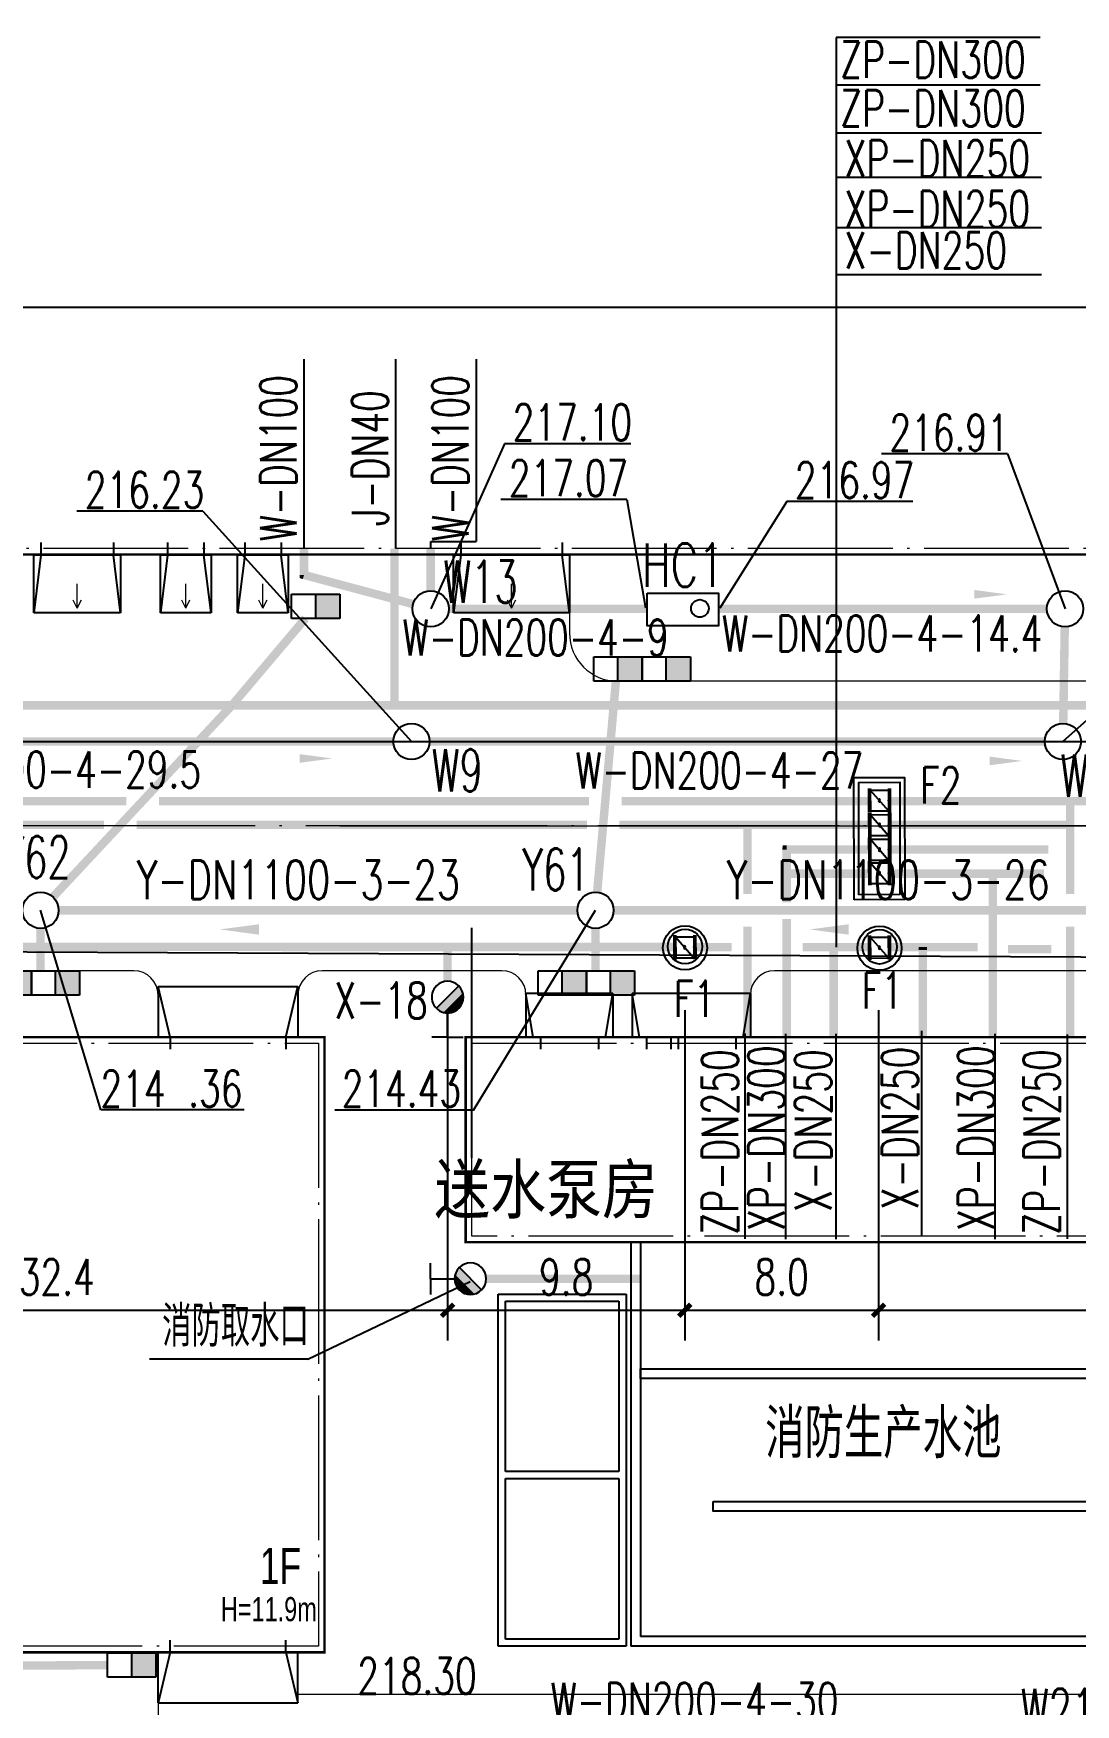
# Model space of a CAD drawing. Header units: metres. Extents: x 497246 to 997717, y 2998582 to 5998198.
# Drawn here: x 497611.1 to 497654.3, y 2999029.9 to 2999099.2 of the extents above; entities that cross this region are included whole.
import ezdxf
from ezdxf.enums import TextEntityAlignment as Align

# ---------------------------------------------------------------- set-up
doc = ezdxf.new("R2010")
doc.units = ezdxf.units.M
doc.header["$LTSCALE"] = 1000
doc.linetypes.add('DOTE', pattern=[2.42, 2, -0.2, 0.02, -0.2])
doc.layers.get('0').update_dxf_attribs({"linetype": 'CONTINUOUS'})
doc.layers.get('Defpoints').update_dxf_attribs({"linetype": 'CONTINUOUS'})
for name, color, linetype in [('DIM_LEAD', 3, 'CONTINUOUS'), ('PIPE-喷淋', 6, 'CONTINUOUS'), ('PIPE-污水', 2, 'CONTINUOUS'), ('PIPE-消防', 1, 'CONTINUOUS'), ('PIPE-给水', 3, 'CONTINUOUS'), ('PIPE-雨水', 4, 'CONTINUOUS'), ('PUB_TEXT', 7, 'CONTINUOUS'), ('TEXT_污水', 7, 'CONTINUOUS'), ('TEXT_雨水', 7, 'CONTINUOUS'), ('TWT_DIM', 3, 'CONTINUOUS'), ('TWT_雨水口', 4, 'CONTINUOUS'), ('VALVE_喷淋', 7, 'CONTINUOUS'), ('VALVE_消防', 40, 'CONTINUOUS'), ('WELL_污水', 2, 'CONTINUOUS'), ('WELL_雨水', 4, 'CONTINUOUS'), ('建筑', 7, 'CONTINUOUS'), ('建筑门坡散水', 9, 'CONTINUOUS'), ('挡墙护坡', 5, 'CONTINUOUS'), ('文字', 255, 'CONTINUOUS'), ('污水标注', 211, 'CONTINUOUS'), ('雨水标注', 100, 'CONTINUOUS')]:
    doc.layers.add(name, color=color, linetype=linetype)
for name, color, linetype, lineweight in [('常规模型', 2, 'CONTINUOUS', 18), ('道路', 4, 'CONTINUOUS', 15), ('道路中线', 1, 'DOTE', 13)]:
    doc.layers.add(name, color=color, linetype=linetype, lineweight=lineweight)
doc.layers.add('建筑轴线', color=1, linetype='DOTE', lineweight=15, plot=False)
doc.styles.add('_HZTXT', font='txt.shx', dxfattribs={"width": 0.8, "bigfont": 'HZTXT.shx'})
doc.styles.add('_TCH_DIM', font='SIMPLEX', dxfattribs={"bigfont": 'GBCBIG'})
doc.styles.add('_TCH_DIM_T3', font='SIMPLEX', dxfattribs={"width": 0.705882, "bigfont": 'GBCBIG'})
doc.styles.add('_TWT_WELL', font='SIMPLEX', dxfattribs={"width": 0.8, "height": 3.5, "bigfont": 'HZTXT'})
doc.styles.add('HZTXT', font='txt', dxfattribs={"width": 0.7, "bigfont": 'HZTXT'})
doc.styles.get("Standard").update_dxf_attribs({"font": 'rs.shx', "bigfont": 'hztxt.shx'})
doc.styles.add('TG_LINETYPE', font='SIMPLEX', dxfattribs={"width": 0.8, "height": 3, "bigfont": 'HZTXT'})
doc.styles.add('亨利项目总图布置_2022_8_8_t3--03$0$亨利项目总图布置_2022_8_8_t3--02$0$CEC', font='ARIALN.TTF')
doc.linetypes.add('TG_J', pattern='A,2,-0.3,["J",TG_LINETYPE,S=0.1,R=0,X=-0.23,Y=-0.15],0', length=2.3)
doc.linetypes.add('TG_W', pattern='A,2,-0.3,["W",TG_LINETYPE,S=0.1,R=0,X=-0.23,Y=-0.15],0', length=2.3)
doc.linetypes.add('TG_X', pattern='A,3,-0.3,["X",TG_LINETYPE,S=0.1,R=0,X=-0.23,Y=-0.15],0', length=3.3)
doc.linetypes.add('TG_XP', pattern='A,3,-0.6,["XP",TG_LINETYPE,S=0.1,R=0,X=-0.6,Y=-0.2],0', length=3.6)
doc.linetypes.add('TG_Y', pattern='A,2,-0.3,["Y",TG_LINETYPE,S=0.1,R=0,X=-0.23,Y=-0.15],0', length=2.3)
doc.linetypes.add('TG_ZP', pattern='A,3,-0.6,["ZP",TG_LINETYPE,S=0.1,R=0,X=-0.6,Y=-0.2],0', length=3.6)
doc.dimstyles.new('_TWT_ARCH&&1', dxfattribs={"dimtxt": 1.4875, "dimasz": 0.5, "dimexe": 1.25, "dimexo": 1.5, "dimgap": 0.63125, "dimtad": 1, "dimdec": 1, "dimzin": 0, "dimdsep": 46, "dimtxsty": '_TCH_DIM_T3', "dimblk": 'ARCHTICK', "dimcen": 0.09, "dimclrt": 7, "dimazin": 2, "dimtfac": 1, "dimtdec": 1, "dimtix": 1, "dimtmove": 2, "dimatfit": 3, "dimfxl": 1, "dimtolj": 1, "dimtzin": 0, "dimarcsym": 0})

# ---------------------------------------------------------------- blocks, each defined once
blk = doc.blocks.new('$VALVE$00000316')
for p, q in [((-125, 72), (125, -72)), ((-125, 72), (-125, -72)), ((-125, 72), (125, 72)), ((125, 72), (125, -72)), ((-125, -72), (125, -72))]:
    blk.add_line(p, q)
at = {"const_width": 21.1}
blk.add_lwpolyline([(-11, 0, 1), (11, 0, 1)], format="xyb", close=True, dxfattribs=at)
for p in [(-125, 0), (125, 0)]:
    blk.add_point(p)
at = {"color": 7, "flags": 9}
for tag in ['XSIZE', 'YSIZE']:
    blk.add_attdef(tag, (0, 0), '', height=0.5, dxfattribs=at)
blk = doc.blocks.new('入门坡道 - 入门坡道-4732891-0_000平面图_118')
at = {"layer": '常规模型', "lineweight": 18}
for p, q in [((-1847, -2269), (-1847, 131)), ((-1847, 131), (-1547, 131)), ((-1547, 131), (-1847, -2269)), ((-1547, 131), (1453, 131)), ((1453, 131), (1753, 131)), ((1753, -2269), (1453, 131)), ((1753, 131), (1753, -2269)), ((1753, -2269), (-1847, -2269))]:
    blk.add_line(p, q, dxfattribs=at)
blk = doc.blocks.new('入门坡道 - 入门坡道 - 200-3_118')
at = {"layer": '常规模型'}
for q in [(-47, -1069), (-214, -1741), (127, -1728)]:
    blk.add_line((-47, -2069), q, dxfattribs=at)
blk.add_blockref('入门坡道 - 入门坡道-4732891-0_000平面图_118', (0, 0), dxfattribs=at)
blk = doc.blocks.new('入门坡道 - 入门坡道-4743831-0_000平面图_118')
at = {"layer": '常规模型', "lineweight": 18}
for p, q in [((-2447, -2269), (-2447, 131)), ((-2447, 131), (-2147, 131)), ((-2147, 131), (-2447, -2269)), ((-2147, 131), (2053, 131)), ((2053, 131), (2353, 131)), ((2353, -2269), (2053, 131)), ((2353, 131), (2353, -2269)), ((2353, -2269), (-2447, -2269))]:
    blk.add_line(p, q, dxfattribs=at)
blk = doc.blocks.new('入门坡道 - 入门坡道 - 200-5_118')
at = {"layer": '常规模型'}
for q in [(-47, -1069), (-214, -1741), (127, -1728)]:
    blk.add_line((-47, -2069), q, dxfattribs=at)
blk.add_blockref('入门坡道 - 入门坡道-4743831-0_000平面图_118', (0, 0), dxfattribs=at)
blk = doc.blocks.new('入门坡道 - 入门坡道-4732893-0_000平面图_118')
at = {"layer": '常规模型', "lineweight": 18}
for p, q in [((-1097, -2269), (-1097, 131)), ((-1097, 131), (-797, 131)), ((-797, 131), (-1097, -2269)), ((-797, 131), (703, 131)), ((703, 131), (1003, 131)), ((1003, -2269), (703, 131)), ((1003, 131), (1003, -2269)), ((1003, -2269), (-1097, -2269))]:
    blk.add_line(p, q, dxfattribs=at)
blk = doc.blocks.new('入门坡道 - 入门坡道 - 200-4_118')
at = {"layer": '常规模型'}
for q in [(-47, -1069), (-214, -1741), (127, -1728)]:
    blk.add_line((-47, -2069), q, dxfattribs=at)
blk.add_blockref('入门坡道 - 入门坡道-4732893-0_000平面图_118', (0, 0), dxfattribs=at)
blk = doc.blocks.new('清水池zzzz')
at = {"linetype": 'Continuous'}
for p, q in [((128773, 39274), (128773, 22524)), ((129173, 39274), (129173, 22924)), ((151473, 39274), (129173, 39274)), ((151473, 39274), (151473, 22924)), ((151873, 39274), (151873, 22924)), ((174173, 39274), (151873, 39274)), ((174173, 39274), (174173, 22924)), ((174573, 39274), (174573, 22524)), ((123273, 22524), (123273, 37124)), ((123273, 37124), (128573, 37124)), ((123573, 36824), (128273, 36824)), ((123573, 29774), (123573, 36824)), ((128273, 36824), (128273, 29774)), ((128573, 37124), (128573, 22524)), ((128273, 29774), (123573, 29774)), ((123573, 29474), (128273, 29474)), ((123573, 22824), (123573, 29474)), ((128273, 29474), (128273, 22824)), ((151473, 22924), (129173, 22924)), ((174173, 22924), (151873, 22924)), ((128573, 22524), (123273, 22524)), ((128273, 22824), (123573, 22824)), ((174573, 22524), (128773, 22524))]:
    blk.add_line(p, q, dxfattribs=at)
for points in [[(129173, 34024), (148473, 34024), (148473, 33624), (129173, 33624)], [(174173, 34024), (154873, 34024), (154873, 33624), (174173, 33624)], [(132173, 28524), (151473, 28524), (151473, 28124), (132173, 28124)], [(171173, 28524), (151873, 28524), (151873, 28124), (171173, 28124)]]:
    blk.add_lwpolyline(points, close=True, dxfattribs=at)
blk = doc.blocks.new('_ArchTick')
at = {"color": 0, "linetype": 'ByBlock', "const_width": 0.4}
blk.add_lwpolyline([(-0.5, -0.5), (0.5, 0.5)], dxfattribs=at)
blk = doc.blocks.new('*D461')
at = {"layer": 'Defpoints', "color": 0, "transparency": 16777216}
for p in [(497646.145, 2999060.198), (497696.915, 2999060.198), (497696.915, 2999046.262)]:
    blk.add_point(p, dxfattribs=at)
at = {"layer": 'TWT_DIM', "color": 0, "lineweight": -2, "transparency": 16777216}
for p, q in [((497646.145, 2999058.698), (497646.145, 2999045.012)), ((497696.915, 2999058.698), (497696.915, 2999045.012)), ((497646.145, 2999046.262), (497696.915, 2999046.262))]:
    blk.add_line(p, q, dxfattribs=at)
at = {"layer": 'TWT_DIM', "color": 0, "lineweight": -2, "transparency": 16777216, "xscale": 0.5, "yscale": 0.5, "zscale": 0.5, "rotation": 180}
blk.add_blockref('_ArchTick', (497646.145, 2999046.262), dxfattribs=at)
at = {"layer": 'TWT_DIM', "color": 0, "lineweight": -2, "transparency": 16777216, "xscale": 0.5, "yscale": 0.5, "zscale": 0.5}
blk.add_blockref('_ArchTick', (497696.915, 2999046.262), dxfattribs=at)
at = {"layer": 'TWT_DIM', "color": 7, "transparency": 16777216, "insert": (497671.53, 2999047.637), "char_height": 1.4875, "attachment_point": 5, "style": '_TCH_DIM_T3'}
blk.add_mtext('\\A1;50.8', dxfattribs=at)
blk = doc.blocks.new('*D462')
at = {"layer": 'Defpoints', "color": 0, "transparency": 16777216}
for p in [(497638.114, 2999060.198), (497646.145, 2999060.198), (497646.145, 2999046.262)]:
    blk.add_point(p, dxfattribs=at)
at = {"layer": 'TWT_DIM', "color": 0, "lineweight": -2, "transparency": 16777216}
for p, q in [((497638.114, 2999058.698), (497638.114, 2999045.012)), ((497646.145, 2999058.698), (497646.145, 2999045.012)), ((497638.114, 2999046.262), (497646.145, 2999046.262))]:
    blk.add_line(p, q, dxfattribs=at)
at = {"layer": 'TWT_DIM', "color": 0, "lineweight": -2, "transparency": 16777216, "xscale": 0.5, "yscale": 0.5, "zscale": 0.5, "rotation": 180}
blk.add_blockref('_ArchTick', (497638.114, 2999046.262), dxfattribs=at)
at = {"layer": 'TWT_DIM', "color": 0, "lineweight": -2, "transparency": 16777216, "xscale": 0.5, "yscale": 0.5, "zscale": 0.5}
blk.add_blockref('_ArchTick', (497646.145, 2999046.262), dxfattribs=at)
at = {"layer": 'TWT_DIM', "color": 7, "transparency": 16777216, "insert": (497642.13, 2999047.637), "char_height": 1.4875, "attachment_point": 5, "style": '_TCH_DIM_T3'}
blk.add_mtext('\\A1;8.0', dxfattribs=at)
blk = doc.blocks.new('*D463')
at = {"layer": 'Defpoints', "color": 0, "transparency": 16777216}
for p in [(497628.284, 2999060.198), (497638.114, 2999060.198), (497638.114, 2999046.262)]:
    blk.add_point(p, dxfattribs=at)
at = {"layer": 'TWT_DIM', "color": 0, "lineweight": -2, "transparency": 16777216}
for p, q in [((497628.284, 2999058.698), (497628.284, 2999045.012)), ((497638.114, 2999058.698), (497638.114, 2999045.012)), ((497628.284, 2999046.262), (497638.114, 2999046.262))]:
    blk.add_line(p, q, dxfattribs=at)
at = {"layer": 'TWT_DIM', "color": 0, "lineweight": -2, "transparency": 16777216, "xscale": 0.5, "yscale": 0.5, "zscale": 0.5, "rotation": 180}
blk.add_blockref('_ArchTick', (497628.284, 2999046.262), dxfattribs=at)
at = {"layer": 'TWT_DIM', "color": 0, "lineweight": -2, "transparency": 16777216, "xscale": 0.5, "yscale": 0.5, "zscale": 0.5}
blk.add_blockref('_ArchTick', (497638.114, 2999046.262), dxfattribs=at)
at = {"layer": 'TWT_DIM', "color": 7, "transparency": 16777216, "insert": (497633.199, 2999047.637), "char_height": 1.4875, "attachment_point": 5, "style": '_TCH_DIM_T3'}
blk.add_mtext('\\A1;9.8', dxfattribs=at)
blk = doc.blocks.new('*D464')
at = {"layer": 'Defpoints', "color": 0, "transparency": 16777216}
for p in [(497595.895, 2999060.198), (497628.284, 2999060.198), (497628.284, 2999046.262)]:
    blk.add_point(p, dxfattribs=at)
at = {"layer": 'TWT_DIM', "color": 0, "lineweight": -2, "transparency": 16777216}
for p, q in [((497595.895, 2999058.698), (497595.895, 2999045.012)), ((497628.284, 2999058.698), (497628.284, 2999045.012)), ((497595.895, 2999046.262), (497628.284, 2999046.262))]:
    blk.add_line(p, q, dxfattribs=at)
at = {"layer": 'TWT_DIM', "color": 0, "lineweight": -2, "transparency": 16777216, "xscale": 0.5, "yscale": 0.5, "zscale": 0.5, "rotation": 180}
blk.add_blockref('_ArchTick', (497595.895, 2999046.262), dxfattribs=at)
at = {"layer": 'TWT_DIM', "color": 0, "lineweight": -2, "transparency": 16777216, "xscale": 0.5, "yscale": 0.5, "zscale": 0.5}
blk.add_blockref('_ArchTick', (497628.284, 2999046.262), dxfattribs=at)
at = {"layer": 'TWT_DIM', "color": 7, "transparency": 16777216, "insert": (497612.09, 2999047.637), "char_height": 1.4875, "attachment_point": 5, "style": '_TCH_DIM_T3'}
blk.add_mtext('\\A1;32.4', dxfattribs=at)
blk = doc.blocks.new('$TwtSys$00000187')
blk.add_circle((0, 0), 0.5)
blk = doc.blocks.new('$TwtSys$00000385')
for p, q in [((0, 331), (-130, 331)), ((0, 331), (0, 131)), ((0, 331), (130, 331)), ((92, 92), (-92, -92))]:
    blk.add_line(p, q)
for start, end in [(135, 315), (315, 135)]:
    blk.add_arc((0, 0), 131, start, end)
at = {"color": 0}
for points in [[(-34, 127), (-127, 34), (34, 127), (-127, -34)], [(-93, 93), (-93, 93), (-34, 127), (-127, 34)], [(34, 127), (-127, -34), (93, 93), (-93, -93)]]:
    blk.add_solid(points, dxfattribs=at)
blk = doc.blocks.new('$TwtSys$00000424')
for p, q in [((-500, 250), (500, 250)), ((-500, -250), (-500, 250)), ((0, -250), (0, 250)), ((500, 250), (500, -250)), ((500, -250), (-500, -250))]:
    blk.add_line(p, q)
blk.add_solid([(0, 250), (500, 250), (0, -250), (500, -250)])
blk = doc.blocks.new('$TwtSys$00000425')
for p, q in [((-1000, -250), (-1000, 250)), ((-1000, 250), (0, 250)), ((-500, -250), (-500, 250)), ((0, 250), (1000, 250)), ((0, 250), (0, -250)), ((0, -250), (0, 250)), ((500, -250), (500, 250)), ((1000, 250), (1000, -250)), ((0, -250), (-1000, -250)), ((1000, -250), (0, -250))]:
    blk.add_line(p, q)
for points in [[(-500, 250), (0, 250), (-500, -250), (0, -250)], [(500, 250), (1000, 250), (500, -250), (1000, -250)]]:
    blk.add_solid(points)

msp = doc.modelspace()

# ---------------------------------------------------------------- hatches: boundary and pattern name
at = {"layer": 'PIPE-污水', "linetype": 'TG_W'}
for points in [[(497622.334, 2999076.739), (497622.159, 2999076.739), (497622.159, 2999076.605)], [(497622.334, 2999076.739), (497622.289, 2999076.57), (497622.159, 2999076.605)]]:
    msp.add_hatch(color=0, dxfattribs=at).paths.add_polyline_path(points)
at = {"layer": 'PIPE-消防', "linetype": 'TG_XP'}
for points in [[(497642.339, 2999065.357), (497642.164, 2999065.357), (497642.165, 2999065.532)], [(497642.339, 2999065.357), (497642.339, 2999065.532), (497642.165, 2999065.532)]]:
    msp.add_hatch(color=191, dxfattribs=at).paths.add_polyline_path(points)
at = {"layer": 'PIPE-雨水', "linetype": 'TG_Y'}
msp.add_hatch(color=0, dxfattribs=at).paths.add_polyline_path([(497619.347, 2999071.333), (497619.216, 2999071.449), (497619.478, 2999071.216)])
msp.add_hatch(color=0, dxfattribs=at).paths.add_polyline_path([(497619.347, 2999071.333), (497619.216, 2999071.449), (497619.478, 2999071.216)])
at = {"layer": '挡墙护坡', "linetype": 'Continuous'}
h = msp.add_hatch(dxfattribs=at)
h.set_pattern_fill('ANSI33', color=256, style=0)
h.set_pattern_definition([(45, (-861.717, 0), (-2.2450640303, 2.2450640303), []), (45, (-859.472, 0), (-2.2450640303, 2.2450640303), [1.5875, -0.79375])])
edge = h.paths.add_edge_path()
edge.add_line((497928.516, 2998901.333), (497928.516, 2998904.333))
edge.add_line((497928.516, 2998904.333), (497677.906, 2998904.333))
edge.add_line((497677.906, 2998904.333), (497652.906, 2998907.833))
edge.add_line((497652.906, 2998907.833), (497585.758, 2998907.833))
edge.add_line((497585.758, 2998907.833), (497584.114, 2998907.908))
edge.add_line((497584.114, 2998907.908), (497583.086, 2998908.033))
edge.add_arc((497585.689, 2998924.833), 17, 179.99144, 261.19191, ccw=False)
edge.add_line((497568.689, 2998924.835), (497568.608, 2998970.517))
edge.add_line((497568.608, 2998970.517), (497565.063, 2998995.51))
edge.add_line((497565.063, 2998995.51), (497564.955, 2999056.413))
edge.add_line((497564.955, 2999056.413), (497561.955, 2999056.408))
edge.add_line((497561.955, 2999056.408), (497562.064, 2998995.296))
edge.add_line((497562.064, 2998995.296), (497565.608, 2998970.302))
edge.add_line((497565.608, 2998970.302), (497565.689, 2998924.833))
edge.add_arc((497585.689, 2998924.833), 20, 180.00007, 261.33693)
edge.add_line((497582.677, 2998905.061), (497583.864, 2998904.916))
edge.add_line((497583.864, 2998904.916), (497585.689, 2998904.833))
edge.add_line((497585.689, 2998904.833), (497652.697, 2998904.833))
edge.add_line((497652.697, 2998904.833), (497677.697, 2998901.333))
edge.add_line((497677.697, 2998901.333), (497928.516, 2998901.333))

# ---------------------------------------------------------------- linework, layer by layer
at = {"color": 0, "ltscale": 10}
msp.add_line((497629.284, 2999052.573), (497629.284, 2999062.108), dxfattribs=at)
at = {"layer": 'DIM_LEAD'}
for q in [(497629.214, 2999047.457), (497615.932, 2999044.23)]:
    msp.add_line((497622.489, 2999044.23), q, dxfattribs=at)
at = {"layer": 'PIPE-喷淋', "color": 0, "linetype": 'TG_ZP', "ltscale": 0.003, "const_width": 0.35}
for points in [[(497608.266, 2999067.365), (497614.969, 2999067.365)], [(497616.319, 2999067.365), (497634.144, 2999067.365)], [(497635.494, 2999067.365), (497645.73, 2999067.365)], [(497646.63, 2999067.365), (497654.084, 2999067.365)], [(497654.084, 2999067.365), (497657.875, 2999067.365)], [(497609.096, 2999066.384), (497614.052, 2999066.384)], [(497615.402, 2999066.384), (497634.057, 2999066.384)], [(497635.407, 2999066.384), (497645.735, 2999066.384)]]:
    msp.add_lwpolyline(points, dxfattribs=at)
at = {"layer": 'PIPE-喷淋', "color": 0, "linetype": 'TG_ZP', "ltscale": 0.004, "const_width": 0.35}
for points in [[(497654.084, 2999066.384), (497654.084, 2999067.365)], [(497640.714, 2999063.512), (497640.714, 2999066.333)], [(497646.635, 2999066.384), (497654.084, 2999066.384)], [(497654.084, 2999063.512), (497654.084, 2999066.384)], [(497640.714, 2999057.583), (497640.714, 2999062.162)], [(497654.084, 2999057.583), (497654.084, 2999062.162)]]:
    msp.add_lwpolyline(points, dxfattribs=at)
at = {"layer": 'PIPE-污水', "color": 0, "linetype": 'TG_W', "ltscale": 2.5, "const_width": 0.35}
for points in [[(497622.334, 2999076.739), (497622.334, 2999077.833)], [(497627.584, 2999076.083), (497627.584, 2999077.833)]]:
    msp.add_lwpolyline(points, dxfattribs=at)
at = {"layer": 'PIPE-污水', "color": 0, "linetype": 'TG_W', "ltscale": 0.005, "const_width": 0.35}
for points in [[(497622.334, 2999076.739), (497626.86, 2999075.527)], [(497628.334, 2999075.333), (497636.56, 2999075.333)], [(497639.51, 2999075.333), (497653.124, 2999075.333)], [(497653.798, 2999070.583), (497653.862, 2999074.583)], [(497598.036, 2999069.833), (497626.036, 2999069.833)], [(497627.536, 2999069.833), (497653.036, 2999069.833)]]:
    msp.add_lwpolyline(points, dxfattribs=at)
at = {"layer": 'PIPE-污水', "linetype": 'Continuous'}
msp.add_lwpolyline([(497636.56, 2999075.985), (497639.51, 2999075.985), (497639.51, 2999074.635), (497636.56, 2999074.635)], close=True, dxfattribs=at)
msp.add_circle((497638.741, 2999075.35), 0.364, dxfattribs=at)
at = {"layer": 'PIPE-消防', "color": 70, "linetype": 'ByBlock'}
for p, q in [((497644.389, 2999099.02), (497644.389, 2999061.312)), ((497652.846, 2999099.02), (497644.389, 2999099.02)), ((497652.846, 2999097.034), (497644.389, 2999097.034)), ((497653.967, 2999057.684), (497653.967, 2999049.227))]:
    msp.add_line(p, q, dxfattribs=at)
at = {"layer": 'PIPE-消防', "color": 70, "linetype": 'TG_X', "ltscale": 700}
for p, q in [((497622.334, 2999085.684), (497622.334, 2999077.833)), ((497626.133, 2999085.684), (497626.133, 2999077.833)), ((497629.463, 2999085.684), (497629.463, 2999078.124)), ((497627.584, 2999077.833), (497627.584, 2999078.124)), ((497627.584, 2999078.124), (497629.463, 2999078.124))]:
    msp.add_line(p, q, dxfattribs=at)
at = {"layer": 'PIPE-消防', "color": 191, "linetype": 'TG_XP', "ltscale": 0.003, "const_width": 0.35}
for points in [[(497642.339, 2999065.357), (497645.735, 2999065.357)], [(497642.339, 2999064.357), (497642.339, 2999065.357)], [(497646.635, 2999065.357), (497653.188, 2999065.357)], [(497642.339, 2999064.357), (497645.735, 2999064.357)], [(497642.339, 2999063.169), (497642.339, 2999064.357)], [(497646.636, 2999064.357), (497650.884, 2999064.357)], [(497650.884, 2999057.583), (497650.884, 2999064.357)], [(497650.884, 2999064.357), (497653.002, 2999064.357)], [(497642.339, 2999057.583), (497642.339, 2999062.482)]]:
    msp.add_lwpolyline(points, dxfattribs=at)
at = {"layer": 'PIPE-消防', "linetype": 'TG_X', "ltscale": 0.004, "const_width": 0.35}
for points in [[(497608.534, 2999061.323), (497628.284, 2999061.317)], [(497628.284, 2999061.317), (497637.664, 2999061.315)], [(497628.284, 2999059.892), (497628.284, 2999061.312)], [(497638.564, 2999061.314), (497640.056, 2999061.314)], [(497643.002, 2999061.313), (497644.284, 2999061.312)], [(497644.284, 2999061.312), (497645.727, 2999061.312)], [(497646.627, 2999061.312), (497647.984, 2999061.311)], [(497647.984, 2999061.311), (497650.257, 2999061.31)], [(497647.984, 2999061.194), (497647.984, 2999061.311)], [(497651.511, 2999061.226), (497653.306, 2999061.231)]]:
    msp.add_lwpolyline(points, dxfattribs=at)
at = {"layer": 'PIPE-消防', "linetype": 'TG_X', "ltscale": 0.0025, "const_width": 0.35}
for points in [[(497644.284, 2999057.583), (497644.284, 2999061.312)], [(497647.984, 2999057.583), (497647.984, 2999061.194)], [(497636.284, 2999047.567), (497629.886, 2999047.567)]]:
    msp.add_lwpolyline(points, dxfattribs=at)
at = {"layer": 'PIPE-给水', "color": 70, "linetype": 'ByBlock'}
for p, q in [((497652.903, 2999095.049), (497644.389, 2999095.049)), ((497652.903, 2999093.212), (497644.389, 2999093.212)), ((497652.903, 2999091.123), (497644.389, 2999091.123)), ((497652.903, 2999089.182), (497644.389, 2999089.182)), ((497640.604, 2999057.735), (497640.604, 2999049.222)), ((497642.287, 2999057.716), (497642.287, 2999049.203)), ((497644.376, 2999057.716), (497644.376, 2999049.203)), ((497647.928, 2999057.843), (497647.928, 2999049.329)), ((497650.968, 2999057.716), (497650.968, 2999049.203))]:
    msp.add_line(p, q, dxfattribs=at)
at = {"layer": 'PIPE-给水', "color": 80, "linetype": 'TG_J', "ltscale": 0.004, "const_width": 0.35}
for points in [[(497626.084, 2999071.333), (497626.084, 2999077.833)], [(497569.428, 2999071.333), (497626.084, 2999071.333)], [(497626.084, 2999071.333), (497681.969, 2999071.333)]]:
    msp.add_lwpolyline(points, dxfattribs=at)
at = {"layer": 'PIPE-雨水', "color": 0, "linetype": 'TG_Y', "ltscale": 0.004, "const_width": 0.35}
for points in [[(497622.395, 2999074.939), (497619.347, 2999071.333)], [(497619.347, 2999071.333), (497611.929, 2999063.386)]]:
    msp.add_lwpolyline(points, dxfattribs=at)
at = {"layer": 'PIPE-雨水', "color": 0, "linetype": 'TG_Y', "ltscale": 0.0025, "const_width": 0.35}
msp.add_lwpolyline([(497634.484, 2999063.584), (497635.26, 2999072.333)], dxfattribs=at)
at = {"layer": 'PIPE-雨水', "color": 0, "linetype": 'TG_Y', "ltscale": 0.005, "const_width": 0.35}
for points in [[(497612.167, 2999062.837), (497633.667, 2999062.837)], [(497635.167, 2999062.837), (497659.667, 2999062.837)], [(497614.194, 2999031.553), (497595.458, 2999031.446)]]:
    msp.add_lwpolyline(points, dxfattribs=at)
at = {"layer": 'PIPE-雨水', "color": 0, "linetype": 'TG_W', "ltscale": 2.5, "const_width": 0.35}
for points in [[(497611.417, 2999060.337), (497611.417, 2999062.087)], [(497634.417, 2999060.337), (497634.417, 2999062.087)]]:
    msp.add_lwpolyline(points, dxfattribs=at)
at = {"layer": 'PIPE-雨水', "color": 70, "linetype": 'ByBlock'}
for points in [[(497623.328, 2999062.038, 0, 0, 0), (497618.845, 2999062.045, 0, 0.432, 0), (497620.465, 2999062.043, 0, 0, 0)], [(497647.769, 2999062.038, 0, 0, 0), (497643.286, 2999062.045, 0, 0.432, 0), (497644.906, 2999062.043, 0, 0, 0)]]:
    msp.add_lwpolyline(points, format="xyseb", dxfattribs=at)
at = {"layer": 'VALVE_喷淋', "linetype": 'Continuous'}
for p, q in [((497645.728, 2999067.889), (497645.731, 2999066.889)), ((497645.803, 2999067.889), (497645.806, 2999066.889)), ((497646.553, 2999067.892), (497646.556, 2999066.892)), ((497646.628, 2999067.892), (497646.631, 2999066.892)), ((497645.734, 2999066.868), (497645.737, 2999065.868)), ((497645.809, 2999066.868), (497645.812, 2999065.868)), ((497646.559, 2999066.871), (497646.562, 2999065.871)), ((497646.634, 2999066.871), (497646.637, 2999065.871)), ((497645.734, 2999065.85), (497645.737, 2999064.85)), ((497645.809, 2999065.85), (497645.812, 2999064.85)), ((497646.559, 2999065.853), (497646.562, 2999064.853)), ((497646.634, 2999065.853), (497646.637, 2999064.853)), ((497645.734, 2999064.874), (497645.737, 2999063.874)), ((497645.809, 2999064.875), (497645.812, 2999063.875)), ((497646.559, 2999064.877), (497646.562, 2999063.877)), ((497646.634, 2999064.877), (497646.637, 2999063.877)), ((497637.661, 2999061.802), (497637.667, 2999060.802)), ((497637.661, 2999061.802), (497637.667, 2999060.802)), ((497637.736, 2999061.802), (497637.742, 2999060.802)), ((497637.736, 2999061.802), (497637.742, 2999060.802)), ((497638.486, 2999061.807), (497638.492, 2999060.807)), ((497638.486, 2999061.807), (497638.492, 2999060.807)), ((497638.561, 2999061.807), (497638.567, 2999060.807)), ((497638.561, 2999061.807), (497638.567, 2999060.807)), ((497645.724, 2999061.789), (497645.73, 2999060.789)), ((497645.799, 2999061.789), (497645.805, 2999060.789)), ((497646.549, 2999061.794), (497646.555, 2999060.794)), ((497646.624, 2999061.795), (497646.63, 2999060.795))]:
    msp.add_line(p, q, dxfattribs=at)
for centre, radius in [((497638.124, 2999061.281), 0.913), ((497638.124, 2999061.281), 0.913), ((497646.187, 2999061.268), 0.913), ((497646.187, 2999061.268), 0.913), ((497638.126, 2999061.338), 0.713), ((497638.126, 2999061.338), 0.713), ((497646.189, 2999061.325), 0.713), ((497646.189, 2999061.325), 0.713)]:
    msp.add_circle(centre, radius, dxfattribs=at)
at = {"layer": 'VALVE_消防', "linetype": 'Continuous'}
for points in [[(497645.134, 2999063.278), (497645.124, 2999068.34), (497647.221, 2999068.349), (497647.232, 2999063.286)], [(497645.334, 2999063.478), (497645.324, 2999068.141), (497647.022, 2999068.148), (497647.031, 2999063.486)]]:
    msp.add_lwpolyline(points, close=True, dxfattribs=at)
at = {"layer": 'WELL_雨水', "color": 6, "ltscale": 10, "flags": 128}
for points in [[(497564.27, 2999061.335), (497986.415, 2999059.337), (497986.934, 2999059.337), (497982.038, 2999129.004), (497976.444, 2999158.685), (497973.518, 2999200.333), (497969.863, 2999252.333), (497576.621, 2999252.333), (497562.006, 2999236.645), (497563.368, 2999213.333), (497564.27, 2999197.881), (497564.27, 2999061.335)], [(497612.034, 2999206.033), (497567.27, 2999206.033), (497567.27, 2999069.833), (497683.286, 2999069.833)]]:
    msp.add_lwpolyline(points, dxfattribs=at)
at = {"layer": '建筑'}
msp.add_line((497572.184, 2999087.833), (497785.684, 2999087.833), dxfattribs=at)
at = {"layer": '建筑', "linetype": 'Continuous', "const_width": 0.1}
for points in [[(497785.684, 2999077.583), (497572.184, 2999077.583), (497572.184, 2999113.583), (497785.684, 2999113.583)], [(497570.184, 2999057.583), (497623.184, 2999057.583), (497623.184, 2999032.083), (497570.184, 2999032.083)], [(497629.034, 2999057.583), (497681.684, 2999057.583), (497681.684, 2999049.083), (497629.034, 2999049.083)]]:
    msp.add_lwpolyline(points, close=True, dxfattribs=at)
at = {"layer": '建筑轴线', "ltscale": 0.003}
for points in [[(497572.434, 2999113.333), (497785.434, 2999113.333), (497785.434, 2999077.833), (497572.434, 2999077.833)], [(497622.934, 2999032.333), (497570.434, 2999032.333), (497570.434, 2999057.333), (497622.934, 2999057.333)], [(497629.284, 2999057.333), (497681.434, 2999057.333), (497681.434, 2999049.333), (497629.284, 2999049.333)]]:
    msp.add_lwpolyline(points, close=True, dxfattribs=at)
at = {"layer": '建筑门坡散水', "linetype": 'Continuous'}
for p, q in [((497611.134, 2999075.163), (497611.134, 2999077.563)), ((497611.434, 2999077.563), (497611.134, 2999075.163)), ((497611.434, 2999078.083), (497611.434, 2999077.583)), ((497614.434, 2999078.083), (497614.434, 2999077.583)), ((497614.734, 2999075.163), (497614.434, 2999077.563)), ((497614.734, 2999077.563), (497614.734, 2999075.163)), ((497616.384, 2999075.163), (497616.384, 2999077.563)), ((497616.684, 2999077.563), (497616.384, 2999075.163)), ((497616.684, 2999078.083), (497616.684, 2999077.583)), ((497618.184, 2999078.083), (497618.184, 2999077.583)), ((497618.484, 2999075.163), (497618.184, 2999077.563)), ((497618.484, 2999077.563), (497618.484, 2999075.163)), ((497619.584, 2999075.163), (497619.584, 2999077.563)), ((497619.884, 2999077.563), (497619.584, 2999075.163)), ((497619.884, 2999078.083), (497619.884, 2999077.583)), ((497621.384, 2999078.083), (497621.384, 2999077.583)), ((497621.684, 2999075.163), (497621.384, 2999077.563)), ((497621.684, 2999077.563), (497621.684, 2999075.163)), ((497628.534, 2999075.163), (497628.534, 2999077.563)), ((497628.834, 2999077.563), (497628.534, 2999075.163)), ((497628.834, 2999078.083), (497628.834, 2999077.583)), ((497633.034, 2999078.083), (497633.034, 2999077.583)), ((497633.334, 2999075.163), (497633.034, 2999077.563)), ((497633.334, 2999077.563), (497633.334, 2999075.163)), ((497614.734, 2999075.163), (497611.134, 2999075.163)), ((497618.484, 2999075.163), (497616.384, 2999075.163)), ((497621.684, 2999075.163), (497619.584, 2999075.163)), ((497633.334, 2999075.163), (497628.534, 2999075.163)), ((497616.784, 2999057.583), (497616.284, 2999059.683)), ((497616.284, 2999059.683), (497616.284, 2999057.583)), ((497616.284, 2999059.683), (497622.084, 2999059.683)), ((497621.584, 2999057.583), (497622.084, 2999059.683)), ((497622.084, 2999059.683), (497622.084, 2999057.583)), ((497635.134, 2999059.383), (497631.534, 2999059.383)), ((497631.534, 2999059.383), (497631.534, 2999057.583)), ((497631.834, 2999057.583), (497631.534, 2999059.383)), ((497634.834, 2999057.583), (497635.134, 2999059.383)), ((497635.134, 2999059.383), (497635.134, 2999057.583)), ((497640.834, 2999059.383), (497635.934, 2999059.383)), ((497635.934, 2999059.383), (497635.934, 2999057.583)), ((497636.234, 2999057.583), (497635.934, 2999059.383)), ((497640.534, 2999057.583), (497640.834, 2999059.383)), ((497640.834, 2999059.383), (497640.834, 2999057.583)), ((497616.784, 2999057.583), (497616.784, 2999057.083)), ((497621.584, 2999057.583), (497621.584, 2999057.083)), ((497632.134, 2999057.583), (497632.134, 2999057.083)), ((497634.534, 2999057.583), (497634.534, 2999057.083)), ((497636.534, 2999057.583), (497636.534, 2999057.083)), ((497637.534, 2999057.583), (497637.534, 2999057.083)), ((497637.834, 2999057.583), (497637.834, 2999057.083)), ((497640.234, 2999057.583), (497640.234, 2999057.083)), ((497616.784, 2999032.083), (497616.784, 2999032.583)), ((497621.584, 2999032.083), (497621.584, 2999032.583)), ((497616.784, 2999032.083), (497616.284, 2999029.983)), ((497616.284, 2999029.983), (497616.284, 2999032.083)), ((497621.584, 2999032.083), (497622.084, 2999029.983)), ((497622.084, 2999029.983), (497622.084, 2999032.083)), ((497616.284, 2999029.983), (497622.084, 2999029.983))]:
    msp.add_line(p, q, dxfattribs=at)
at = {"layer": '污水标注', "color": 201, "linetype": 'Continuous', "ltscale": 500}
for p, q in [((497630.65, 2999082.179), (497627.584, 2999075.333)), ((497635.875, 2999082.179), (497630.65, 2999082.179)), ((497651.488, 2999081.752), (497646.263, 2999081.752)), ((497651.488, 2999081.752), (497653.874, 2999075.333)), ((497635.716, 2999079.865), (497630.491, 2999079.865)), ((497635.716, 2999079.865), (497636.487, 2999075.368)), ((497642.346, 2999079.78), (497639.567, 2999075.366)), ((497647.571, 2999079.78), (497642.346, 2999079.78)), ((497664.732, 2999079.639), (497653.786, 2999069.833)), ((497618.144, 2999079.378), (497612.92, 2999079.378)), ((497618.144, 2999079.378), (497626.786, 2999069.833))]:
    msp.add_line(p, q, dxfattribs=at)
for points in [[(497647.731, 2999075.938, 0, 0, 0), (497651.466, 2999075.933, 0, 0.36, 0), (497650.116, 2999075.935, 0, 0, 0)], [(497619.77, 2999069.135, 0, 0, 0), (497623.506, 2999069.129, 0, 0.36, 0), (497622.156, 2999069.131, 0, 0, 0)], [(497648.365, 2999069.033, 0, 0, 0), (497652.101, 2999069.028, 0, 0.36, 0), (497650.751, 2999069.029, 0, 0, 0)]]:
    msp.add_lwpolyline(points, format="xyseb", dxfattribs=at)
at = {"layer": '道路', "linetype": 'ByBlock', "lineweight": 0, "ltscale": 0.2}
for p, q in [((497633.334, 2999077.583), (497633.334, 2999074.333)), ((497657.134, 2999072.333), (497635.334, 2999072.333)), ((497615.284, 2999060.333), (497578.084, 2999060.333)), ((497630.534, 2999060.333), (497623.084, 2999060.333)), ((497663.284, 2999060.333), (497641.834, 2999060.333)), ((497616.284, 2999059.333), (497616.284, 2999057.583)), ((497622.084, 2999059.333), (497622.084, 2999057.583)), ((497631.534, 2999059.333), (497631.534, 2999057.583)), ((497640.834, 2999059.333), (497640.834, 2999057.583)), ((497616.284, 2999032.083), (497616.284, 2999026.983)), ((497679.415, 2999030.333), (497622.084, 2999030.333))]:
    msp.add_line(p, q, dxfattribs=at)
for centre, radius, start, end in [((497635.334, 2999074.333), 2, 180, 270), ((497615.284, 2999059.333), 1, 0, 90), ((497623.084, 2999059.333), 1, 90, 180), ((497630.534, 2999059.333), 1, 0, 90), ((497641.834, 2999059.333), 1, 90, 180)]:
    msp.add_arc(centre, radius, start, end, dxfattribs=at)
at = {"layer": '道路中线', "ltscale": 0.005}
msp.add_line((497813.915, 2999066.333), (497541.937, 2999066.333), dxfattribs=at)
at = {"layer": '道路中线', "ltscale": 5}
msp.add_line((497623.822, 2999066.333), (497804.934, 2999066.333), dxfattribs=at)
at = {"layer": '雨水标注', "color": 70}
for p, q in [((497613.911, 2999054.561), (497611.417, 2999062.837)), ((497629.359, 2999054.56), (497634.417, 2999062.837)), ((497619.858, 2999054.561), (497613.911, 2999054.561)), ((497629.359, 2999054.56), (497623.614, 2999054.56))]:
    msp.add_line(p, q, dxfattribs=at)

# ---------------------------------------------------------------- block references
at = {"xscale": 0.001, "yscale": 0.001, "zscale": 0.001}
msp.add_blockref('清水池zzzz', (497507.112, 2999009.809), dxfattribs=at)
at = {"layer": 'PIPE-消防', "linetype": 'TG_X', "xscale": 0.005, "yscale": 0.005, "zscale": 0.005}
for p, rotation in [((497628.284, 2999059.239), 180), ((497629.233, 2999047.567), 89.99999999999999)]:
    msp.add_blockref('$TwtSys$00000385', p, dxfattribs=dict(at, rotation=rotation))
at = {"layer": 'TWT_雨水口', "xscale": 0.002, "yscale": 0.002, "zscale": 0.002}
for name, p in [('$TwtSys$00000424', (497622.818, 2999075.439)), ('$TwtSys$00000425', (497636.347, 2999072.841)), ('$TwtSys$00000425', (497611.035, 2999059.826)), ('$TwtSys$00000425', (497634.035, 2999059.826)), ('$TwtSys$00000424', (497615.194, 2999031.559))]:
    msp.add_blockref(name, p, dxfattribs=at)
at = {"layer": 'VALVE_喷淋', "linetype": 'Continuous'}
for p, xscale, yscale, zscale, rotation in [((497646.18, 2999067.39), 0.00300418119039787, 0.006, 0.00300418119039787, 0.1921711441115849), ((497646.185, 2999066.369), 0.003004181190397867, 0.006, 0.003004181190397867, 0.1921711401537556), ((497646.185, 2999065.351), 0.003004181190397867, 0.006, 0.003004181190397867, 0.1921711401537556), ((497646.185, 2999064.376), 0.003004181190397867, 0.006, 0.003004181190397867, 0.1921711401537556), ((497638.114, 2999061.304), 0.003004181190397869, 0.006000000000000001, 0.003004181190397869, 0.3485437147968374), ((497638.114, 2999061.304), 0.003004181190397869, 0.006000000000000001, 0.003004181190397869, 0.3485437147968374), ((497646.177, 2999061.292), 0.00300418119039787, 0.006000000000000001, 0.00300418119039787, 0.3650612414683287)]:
    msp.add_blockref('$VALVE$00000316', p, dxfattribs=dict(at, xscale=xscale, yscale=yscale, zscale=zscale, rotation=rotation))
at = {"layer": 'WELL_污水', "xscale": 1.5, "yscale": 1.5, "zscale": 1.5}
for p in [(497627.584, 2999075.333), (497653.874, 2999075.333), (497626.786, 2999069.833), (497653.786, 2999069.833)]:
    msp.add_blockref('$TwtSys$00000187', p, dxfattribs=at)
at = {"layer": 'WELL_雨水', "xscale": 1.5, "yscale": 1.5, "zscale": 1.5}
for p in [(497611.417, 2999062.837), (497634.417, 2999062.837)]:
    msp.add_blockref('$TwtSys$00000187', p, dxfattribs=at)
at = {"layer": '常规模型', "xscale": 0.001, "yscale": 0.001, "zscale": 0.001}
for name, p in [('入门坡道 - 入门坡道 - 200-3_118', (497612.981, 2999077.432)), ('入门坡道 - 入门坡道 - 200-4_118', (497617.481, 2999077.432)), ('入门坡道 - 入门坡道 - 200-4_118', (497620.681, 2999077.432)), ('入门坡道 - 入门坡道 - 200-5_118', (497630.981, 2999077.432))]:
    msp.add_blockref(name, p, dxfattribs=at)

# ---------------------------------------------------------------- texts
at = {"layer": 'PIPE-喷淋', "linetype": 'TG_ZP', "ltscale": 800, "style": 'HZTXT', "width": 0.7}
for p in [(497648.401, 2999098.091, 10.496), (497648.401, 2999096.076, 10.496)]:
    msp.add_text('ZP-DN300', height=1.508, dxfattribs=at).set_placement(p, align=Align.MIDDLE)
for p in [(497639.576, 2999053.234, 10.496), (497652.91, 2999053.239, 10.496)]:
    msp.add_text('ZP-DN250', height=1.508, rotation=90, dxfattribs=at).set_placement(p, align=Align.MIDDLE)
at = {"layer": 'PIPE-污水', "color": 2, "linetype": 'TG_W', "ltscale": 500, "style": 'HZTXT', "width": 0.7}
for p in [(497621.272, 2999081.58), (497628.401, 2999081.58)]:
    msp.add_text('W-DN100', height=1.5, rotation=90, dxfattribs=at).set_placement(p, align=Align.MIDDLE)
at = {"layer": 'PIPE-污水', "linetype": 'TG_W', "style": 'HZTXT', "width": 0.7}
msp.add_text('HC1', height=1.8, dxfattribs=at).set_placement((497638.044, 2999077.146, 16.705), align=Align.MIDDLE)
at = {"layer": 'PIPE-消防', "color": 191, "linetype": 'TG_XP', "ltscale": 400, "style": 'HZTXT', "width": 0.7}
for p in [(497648.581, 2999094), (497648.581, 2999091.911)]:
    msp.add_text('XP-DN250', height=1.508, dxfattribs=at).set_placement(p, align=Align.MIDDLE)
at = {"layer": 'PIPE-消防', "linetype": 'TG_X', "ltscale": 700, "style": 'HZTXT', "width": 0.7}
msp.add_text('X-DN250', height=1.508, dxfattribs=at).set_placement((497648.105, 2999090.192), align=Align.MIDDLE)
at = {"layer": 'PIPE-消防', "color": 140, "linetype": 'TG_X', "ltscale": 700, "style": 'HZTXT', "width": 0.7}
for s, p in [('F2', (497647.869, 2999067.267)), ('F1', (497645.447, 2999058.764)), ('F1', (497637.667, 2999058.421))]:
    msp.add_text(s, height=1.5, dxfattribs=at).set_placement(p)
msp.add_text('X-18', height=1.5, dxfattribs=at).set_placement((497625.532, 2999059.099), align=Align.MIDDLE)
at = {"layer": 'PIPE-消防', "color": 191, "linetype": 'TG_XP', "ltscale": 400, "style": 'HZTXT', "width": 0.7}
for p in [(497641.498, 2999053.395), (497650.179, 2999053.395)]:
    msp.add_text('XP-DN300', height=1.508, rotation=90, dxfattribs=at).set_placement(p, align=Align.MIDDLE)
at = {"layer": 'PIPE-消防', "linetype": 'TG_X', "ltscale": 700, "style": 'HZTXT', "width": 0.7}
for p in [(497643.435, 2999053.714), (497647.039, 2999053.814)]:
    msp.add_text('X-DN250', height=1.508, rotation=90, dxfattribs=at).set_placement(p, align=Align.MIDDLE)
at = {"layer": 'PIPE-给水', "color": 3, "linetype": 'ByBlock', "style": 'HZTXT', "width": 0.7}
msp.add_text('J-DN40', height=1.5, rotation=90, dxfattribs=at).set_placement((497625.071, 2999081.58), align=Align.MIDDLE)
at = {"layer": 'PIPE-雨水', "color": 70, "style": 'HZTXT', "width": 0.7}
for s, p in [('Y-DN1100-3-23', (497622.102, 2999064.103, 20.881)), ('Y-DN1100-3-26', (497646.544, 2999064.103, 20.881))]:
    msp.add_text(s, height=1.6, dxfattribs=at).set_placement(p, align=Align.MIDDLE)
at = {"layer": 'PUB_TEXT', "style": '_TCH_DIM'}
msp.add_text('消防取水口', height=1.6879, dxfattribs=at).set_placement((497616.457, 2999044.755))
at = {"layer": 'PUB_TEXT', "color": 0, "style": '_TCH_DIM', "width": 0.705882}
msp.add_text('218.30', height=1.4875, dxfattribs=at).set_placement((497624.541, 2999030.36))
at = {"layer": 'TEXT_污水', "style": '_TWT_WELL', "width": 0.64}
for s, p in [('W13', (497628.114, 2999075.584)), ('W9', (497627.629, 2999067.762)), ('W10', (497653.687, 2999067.541)), ('W21', (497652.043, 2999028.824))]:
    msp.add_text(s, height=1.75, dxfattribs=at).set_placement(p)
at = {"layer": 'TEXT_雨水', "style": '_TWT_WELL', "width": 0.64}
for s, p in [('Y62', (497609.878, 2999064.166)), ('Y61', (497631.381, 2999063.653))]:
    msp.add_text(s, height=1.75, dxfattribs=at).set_placement(p)
at = {"layer": '文字', "color": 7, "style": '亨利项目总图布置_2022_8_8_t3--03$0$亨利项目总图布置_2022_8_8_t3--02$0$CEC', "width": 0.85}
for s, height, p in [('送水泵房', 2, (497627.729, 2999050.276, 2.949)), ('1F', 1.5, (497620.508, 2999034.911)), ('H=11.9m', 1, (497618.888, 2999033.373))]:
    msp.add_text(s, height=height, dxfattribs=at).set_placement(p)
at = {"layer": '文字', "style": '_HZTXT', "width": 0.8}
msp.add_text('消防生产水池', height=2.04, rotation=360, dxfattribs=at).set_placement((497641.445, 2999040.131, 0))
at = {"layer": '污水标注', "color": 201, "linetype": 'Continuous', "ltscale": 500, "style": 'HZTXT', "width": 0.7}
for s, p in [('217.10', (497633.456, 2999083.064, 20.881)), ('216.91', (497649.069, 2999082.637, 20.881)), ('216.23', (497615.726, 2999080.263, 20.881)), ('217.07', (497633.297, 2999080.75, 20.881)), ('216.97', (497645.152, 2999080.666, 20.881)), ('W-DN200-4-9', (497631.938, 2999074.147, 20.881)), ('W-DN200-4-14.4', (497646.301, 2999074.311, 20.881)), ('W-DN200-4-29.5', (497611.433, 2999068.67, 20.881)), ('W-DN200-4-27', (497639.553, 2999068.632, 20.881)), ('W-DN200-4-30', (497638.523, 2999030.066, 20.881))]:
    msp.add_text(s, height=1.5, dxfattribs=at).set_placement(p, align=Align.MIDDLE)
at = {"layer": '雨水标注', "color": 70, "style": 'HZTXT', "width": 0.7}
for s, p in [('214 .36', (497616.842, 2999055.446, 20.881)), ('214.43', (497626.37, 2999055.445, 20.881))]:
    msp.add_text(s, height=1.5, dxfattribs=at).set_placement(p, align=Align.MIDDLE)

# ---------------------------------------------------------------- dimensions: what is measured, and where the dimension line sits
at = {"layer": 'TWT_DIM', "color": 3}
for p1, p2, picture, middle in [((497595.895, 2999060.198), (497628.284, 2999060.198), '*D464', (497612.09, 2999047.637)), ((497628.284, 2999060.198), (497638.114, 2999060.198), '*D463', (497633.199, 2999047.637)), ((497638.114, 2999060.198), (497646.145, 2999060.198), '*D462', (497642.13, 2999047.637)), ((497646.145, 2999060.198), (497696.915, 2999060.198), '*D461', (497671.53, 2999047.637))]:
    dim = msp.add_aligned_dim(p1=p1, p2=p2, distance=-13.935, dimstyle='_TWT_ARCH&&1', dxfattribs=at)
    dim.commit()
    dim.dimension.update_dxf_attribs({"geometry": picture, "text_midpoint": middle})

doc.saveas('drawing.dxf')
